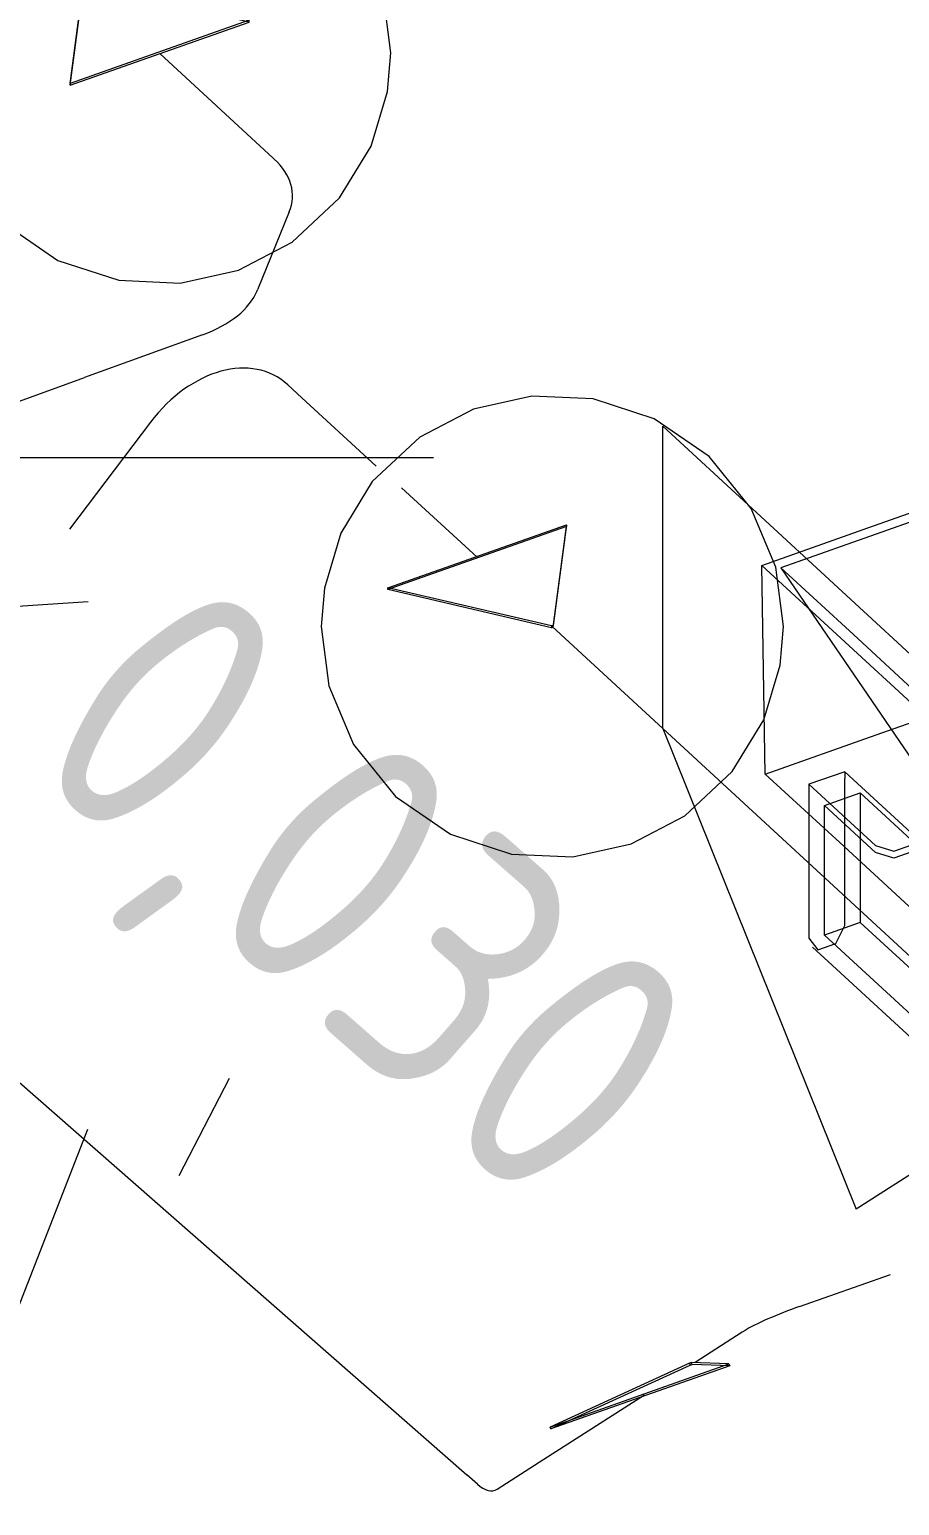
# Model space of a CAD drawing. Header units: millimetres. Extents: x 56023 to 81647, y 35036 to 59756.
# Drawn here: x 61100 to 61514, y 46674 to 47376 of the extents above; entities that cross this region are included whole.
import ezdxf

# ---------------------------------------------------------------- set-up
doc = ezdxf.new("R2010")
doc.units = ezdxf.units.MM
for name, color, linetype, lineweight in [('Марки соединительных деталей трубопроводов', 7, 'Continuous', 20), ('Марки труб', 7, 'Continuous', 20), ('Обобщенные модели', 7, 'Continuous', 20), ('Сантехнические приборы', 7, 'Continuous', 20), ('Соединительные детали трубопроводов', 7, 'Continuous', 20), ('Трубы', 7, 'Continuous', 20)]:
    doc.layers.add(name, color=color, linetype=linetype, lineweight=lineweight)
doc.styles.add('GOST Common', font='GOST Common.ttf', dxfattribs={"width": 0.9, "height": 125})

# ---------------------------------------------------------------- blocks, each defined once
blk = doc.blocks.new('VK__SAN__Унитаз подвесной с инсталляцией_R21 - Унитаз подвесной с инсталляцией-3936720-О_Схема систем К1_К2_ АБК')
at = {"layer": 'Сантехнические приборы', "lineweight": 9}
for p, q in [((61377.38, 47463.73), (61445.44, 47487.71)), ((61401.4, 47043.94), (61348.83, 47092.43))]:
    blk.add_line(p, q, dxfattribs=at)
blk = doc.blocks.new('VK__SAN__УГО_Унитаз_R21 - УГО-2401546-О_Схема систем К1_К2_ АБК')
at = {"layer": 'Сантехнические приборы', "lineweight": 9}
for p, q in [((61401.4, 47043.94), (61401.4, 47187.71)), ((61401.4, 47187.71), (61585.39, 47017.97)), ((61401.4, 47043.94), (61493.4, 46815.29)), ((61585.39, 46874.19), (61401.4, 47043.94)), ((61585.39, 47017.97), (61585.39, 46874.19)), ((61585.39, 46874.19), (61493.4, 46815.29))]:
    blk.add_line(p, q, dxfattribs=at)
blk = doc.blocks.new('VK__SAN__Умывальник узкий-50x25 - Default-3951244-О_Схема систем К1_К2_ АБК')
at = {"lineweight": 9}
for p, q in [((61521.01, 46988), (61521.01, 46991.29)), ((61639.8, 46968.04), (61639.8, 46961.91)), ((61683.64, 46961.91), (61683.64, 46968.04)), ((61641.4, 46960.81), (61649.4, 46957.71)), ((61674.05, 46957.71), (61682.04, 46960.81)), ((61472.66, 46939.9), (61480.03, 46933.11)), ((61774.09, 46940.89), (61774.09, 46929.81)), ((61809.09, 46929.81), (61809.09, 46940.89)), ((61480.03, 46933.11), (61707.4, 46723.7)), ((61679.97, 46826.47), (61679.97, 46823.18)), ((61707.4, 46723.7), (61714.77, 46716.91))]:
    blk.add_line(p, q, dxfattribs=at)
at = {"layer": 'Обобщенные модели'}
for p, q in [((61487.94, 47023.37), (61470.93, 47017.37)), ((61470.93, 47017.37), (61502.51, 46988.29)), ((61470.93, 47017.37), (61470.93, 47014.08)), ((61519.52, 46994.29), (61487.94, 47023.37)), ((61487.94, 47023.37), (61487.94, 47020.09)), ((61487.94, 46950.25), (61487.94, 47020.09)), ((61470.93, 47014.08), (61470.93, 46944.25)), ((61478.3, 47007.3), (61495.31, 47013.3)), ((61495.31, 47013.3), (61519.52, 46991)), ((61495.31, 47013.3), (61495.31, 46951.68)), ((61502.51, 46985), (61478.3, 47007.3)), ((61478.3, 46945.68), (61478.3, 47007.3)), ((61495.31, 46951.68), (61478.3, 46945.68)), ((61722.68, 46742.27), (61495.31, 46951.68)), ((61705.68, 46736.27), (61478.3, 46945.68)), ((61730.05, 46800.39), (61698.47, 46829.47)), ((61681.47, 46823.47), (61713.05, 46794.38)), ((61705.68, 46797.88), (61681.47, 46820.18)), ((61698.47, 46826.18), (61722.68, 46803.89)), ((61722.68, 46803.89), (61705.68, 46797.88)), ((61713.05, 46794.38), (61730.05, 46800.39)), ((61722.68, 46742.27), (61722.68, 46803.89)), ((61730.05, 46797.1), (61730.05, 46800.39)), ((61705.68, 46797.88), (61705.68, 46736.27)), ((61713.05, 46791.1), (61713.05, 46794.38)), ((61730.05, 46797.1), (61730.05, 46727.27)), ((61713.05, 46721.26), (61713.05, 46791.1)), ((61705.68, 46736.27), (61722.68, 46742.27))]:
    blk.add_line(p, q, dxfattribs=at)
for points in [[(61448.44, 47121.53, 0), (61501.59, 47140.29, 0), (61554.73, 47159.04, 0), (61607.87, 47177.8, 0), (61661.02, 47196.55, 0)], [(61661.02, 47196.55, 0), (61698.61, 47161.93, 0), (61736.2, 47127.31, 0), (61773.79, 47092.68, 0), (61811.39, 47058.06, 0), (61848.98, 47023.44, 0), (61886.57, 46988.82, 0), (61924.16, 46954.2, 0)], [(61661.39, 47096.76, 0), (61661.2, 47146.65, 0), (61661.02, 47196.55, 0)], [(61658.78, 47191.38, 0), (61608.48, 47173.62, 0), (61558.17, 47155.87, 0), (61507.87, 47138.12, 0), (61457.56, 47120.36, 0)], [(61658.78, 47191.38, 0), (61656, 47131.35, 0), (61653.21, 47071.32, 0)], [(61865.88, 47000.64, 0), (61831.36, 47032.43, 0), (61796.85, 47064.22, 0), (61762.33, 47096.01, 0), (61727.82, 47127.8, 0), (61693.3, 47159.59, 0), (61658.78, 47191.38, 0)], [(61450.17, 47022.22, 0), (61449.31, 47071.87, 0), (61448.44, 47121.53, 0)], [(61711.59, 46879.18, 0), (61673.99, 46913.8, 0), (61636.4, 46948.42, 0), (61598.81, 46983.04, 0), (61561.22, 47017.66, 0), (61523.63, 47052.29, 0), (61486.03, 47086.91, 0), (61448.44, 47121.53, 0)], [(61457.56, 47120.36, 0), (61490.04, 47072.78, 0), (61522.51, 47025.2, 0)], [(61457.56, 47120.36, 0), (61492.08, 47088.57, 0), (61526.59, 47056.79, 0), (61561.11, 47025, 0), (61595.63, 46993.21, 0), (61630.14, 46961.42, 0), (61664.66, 46929.63, 0)], [(61450.17, 47022.22, 0), (61502.97, 47040.85, 0), (61555.78, 47059.49, 0), (61608.58, 47078.12, 0), (61661.39, 47096.76, 0)], [(61661.39, 47096.76, 0), (61698.68, 47062.41, 0), (61735.97, 47028.07, 0), (61773.27, 46993.72, 0), (61810.56, 46959.37, 0), (61847.85, 46925.03, 0), (61885.14, 46890.68, 0), (61922.44, 46856.33, 0)], [(61522.51, 47025.2, 0), (61587.86, 47048.26, 0), (61653.21, 47071.32, 0)], [(61653.21, 47071.32, 0), (61690.14, 47037.31, 0), (61727.07, 47003.3, 0), (61764, 46969.29, 0), (61800.93, 46935.27, 0)], [(61670.23, 46889.15, 0), (61633.3, 46923.16, 0), (61596.37, 46957.18, 0), (61559.44, 46991.19, 0), (61522.51, 47025.2, 0)], [(61711.22, 46781.79, 0), (61673.92, 46816.14, 0), (61636.63, 46850.48, 0), (61599.34, 46884.83, 0), (61562.05, 46919.18, 0), (61524.75, 46953.52, 0), (61487.46, 46987.87, 0), (61450.17, 47022.22, 0)], [(61630.99, 46967, 0), (61626.34, 46973.64, 0), (61625.95, 46980.8, 0), (61629.88, 46987.6, 0), (61637.65, 46993.21, 0), (61648.31, 46996.98, 0), (61660.6, 46998.44, 0), (61673.03, 46997.41, 0), (61684.09, 46994.03, 0), (61692.45, 46988.69, 0)], [(61664.66, 46929.63, 0), (61714.96, 46947.38, 0), (61765.27, 46965.14, 0), (61815.57, 46982.89, 0), (61865.88, 47000.64, 0)], [(61800.93, 46935.27, 0), (61833.41, 46967.96, 0), (61865.88, 47000.64, 0)], [(61502.51, 46988.29, 0), (61511.32, 46985.59, 0), (61519.82, 46988.59, 0), (61519.52, 46994.29, 0)], [(61519.52, 46991, 0), (61519.82, 46985.3, 0), (61511.32, 46982.3, 0), (61502.51, 46985, 0)], [(61692.45, 46988.69, 0), (61697.1, 46982.05, 0), (61697.49, 46974.9, 0), (61693.56, 46968.1, 0), (61685.79, 46962.48, 0), (61675.13, 46958.71, 0), (61662.84, 46957.25, 0), (61650.41, 46958.28, 0), (61639.35, 46961.66, 0), (61630.99, 46967, 0)], [(61680.36, 46974.62, 0), (61670.02, 46979.61, 0), (61656.51, 46980.18, 0), (61644.99, 46976.12, 0), (61639.86, 46968.97, 0), (61643.08, 46961.47, 0)], [(61643.08, 46961.47, 0), (61653.42, 46956.48, 0), (61666.93, 46955.9, 0), (61678.45, 46959.97, 0), (61683.58, 46967.12, 0), (61680.36, 46974.62, 0)], [(61680.36, 46968.49, 0), (61670.02, 46973.48, 0), (61656.51, 46974.05, 0), (61644.99, 46969.99, 0), (61639.86, 46962.84, 0), (61643.08, 46955.34, 0)], [(61643.08, 46955.34, 0), (61653.42, 46950.35, 0), (61666.93, 46949.78, 0), (61678.45, 46953.84, 0), (61683.58, 46960.99, 0), (61680.36, 46968.49, 0)], [(61924.16, 46954.2, 0), (61871.02, 46935.44, 0), (61817.87, 46916.69, 0), (61764.73, 46897.93, 0), (61711.59, 46879.18, 0)], [(61924.16, 46954.2, 0), (61923.3, 46905.26, 0), (61922.44, 46856.33, 0)], [(61470.93, 46944.25, 0), (61475.18, 46938.64, 0), (61483.69, 46941.64, 0), (61487.94, 46950.25, 0)], [(61776.71, 46935.64, 0), (61774.56, 46943.18, 0), (61782.38, 46949.37, 0), (61795.6, 46950.6, 0), (61806.47, 46946.14, 0)], [(61806.47, 46935.06, 0), (61795.6, 46939.52, 0), (61782.38, 46938.3, 0), (61774.56, 46932.1, 0), (61776.71, 46924.56, 0)], [(61806.47, 46946.14, 0), (61808.63, 46938.61, 0), (61800.8, 46932.41, 0), (61787.58, 46931.18, 0), (61776.71, 46935.64, 0)], [(61800.93, 46935.27, 0), (61735.58, 46912.21, 0), (61670.23, 46889.15, 0)], [(61806.47, 46935.06, 0), (61808.63, 46927.53, 0), (61800.8, 46921.33, 0), (61787.58, 46920.1, 0), (61776.71, 46924.56, 0)], [(61664.66, 46929.63, 0), (61667.44, 46909.39, 0), (61670.23, 46889.15, 0)], [(61711.22, 46781.79, 0), (61711.4, 46830.48, 0), (61711.59, 46879.18, 0)], [(61922.44, 46856.33, 0), (61869.63, 46837.7, 0), (61816.83, 46819.06, 0), (61764.02, 46800.43, 0), (61711.22, 46781.79, 0)], [(61698.47, 46829.47, 0), (61689.66, 46832.17, 0), (61681.16, 46829.17, 0), (61681.47, 46823.47, 0)], [(61681.47, 46820.18, 0), (61681.16, 46825.88, 0), (61689.66, 46828.88, 0), (61698.47, 46826.18, 0)], [(61730.05, 46727.27, 0), (61725.8, 46718.65, 0), (61717.3, 46715.65, 0), (61713.05, 46721.26, 0)]]:
    blk.add_polyline3d(points, dxfattribs=at)
blk = doc.blocks.new('ADSK_ППР_Отвод канализационный - Отвод раструбный-4016472-О_Схема систем К1_К2_ АБК')
at = {"layer": 'Соединительные детали трубопроводов', "color": 24, "true_color": 0xa52900}
for p, q in [((61222.93, 47207.47), (61229.72, 47201.22)), ((61157.65, 47189.61), (61119.11, 47138.77))]:
    blk.add_line(p, q, dxfattribs=at)
blk.add_ellipse((61188.12, 47161.55), major_axis=(30.27, 49.35), ratio=0.708896, start_param=6.144701, end_param=7.715497, dxfattribs=at)
blk = doc.blocks.new('ADSK_ППР_Отвод канализационный - Отвод раструбный-V34-О_Схема систем К1_К2_ АБК')
at = {"layer": 'Соединительные детали трубопроводов', "color": 24, "true_color": 0xa52900}
for p, q in [((61466.36, 46768.94), (61509.68, 46784.23)), ((61440.62, 46757.61), (61439.15, 46756.67))]:
    blk.add_line(p, q, dxfattribs=at)
blk.add_ellipse((61458.52, 46763.93), major_axis=(19.53, 7.87), ratio=0.090827, start_param=1.121631, end_param=2.692427, dxfattribs=at)
blk = doc.blocks.new('ADSK_ППР_Переход канализационный - Переход канализационный-V35-О_Схема систем К1_К2_ АБК')
at = {"layer": 'Соединительные детали трубопроводов', "color": 24, "true_color": 0xa52900}
for p, q in [((61414.09, 46741.94), (61347.81, 46711.61)), ((61347.81, 46711.61), (61432.83, 46741.61)), ((61348.18, 46710.68), (61414.46, 46741.02)), ((61433.21, 46740.69), (61348.18, 46710.68)), ((61414.94, 46742.24), (61414.09, 46741.94)), ((61414.09, 46741.94), (61414.46, 46741.02)), ((61414.46, 46741.02), (61415.31, 46741.32)), ((61432.83, 46741.61), (61414.94, 46742.24)), ((61415.31, 46741.32), (61414.94, 46742.24)), ((61433.21, 46740.69), (61415.31, 46741.32)), ((61432.83, 46741.61), (61433.21, 46740.69)), ((61348.18, 46710.68), (61347.81, 46711.61))]:
    blk.add_line(p, q, dxfattribs=at)
blk = doc.blocks.new('ADSK_ППР_Отвод канализационный_Составной - Отвод раструбный-V36-О_Схема систем К1_К2_ АБК')
at = {"layer": 'Соединительные детали трубопроводов', "color": 24, "true_color": 0xa52900}
for p, q in [((61322.58, 46682.07), (61344.73, 46696.25)), ((61313.17, 46684.41), (61308.16, 46688.81))]:
    blk.add_line(p, q, dxfattribs=at)
blk.add_ellipse((61312.78, 46706.38), major_axis=(-8.76, 24.82), ratio=0.432419, start_param=2.485146, end_param=3.242496, dxfattribs=at)
blk = doc.blocks.new('ADSK_ППР_Переход канализационный - Переход канализационный-V44-О_Схема систем К1_К2_ АБК')
at = {"layer": 'Соединительные детали трубопроводов', "color": 24, "true_color": 0xa52900}
for p, q in [((61270.55, 47110.84), (61355.62, 47140.81)), ((61355.62, 47139.99), (61270.55, 47110.02)), ((61355.62, 47140.81), (61349.25, 47093)), ((61349.25, 47092.17), (61355.62, 47139.99)), ((61355.62, 47140.81), (61355.62, 47139.99)), ((61348.4, 47092.7), (61270.55, 47110.84)), ((61270.55, 47110.02), (61270.55, 47110.84)), ((61348.4, 47091.87), (61270.55, 47110.02)), ((61349.25, 47093), (61348.4, 47092.7)), ((61348.4, 47092.7), (61348.4, 47091.87)), ((61348.4, 47091.87), (61349.25, 47092.17)), ((61349.25, 47092.17), (61349.25, 47093))]:
    blk.add_line(p, q, dxfattribs=at)
for points in [[(61458.83, 47092.43, 0), (61455.13, 47120.71, 0), (61443.44, 47148.54, 0), (61423.44, 47173.26, 0), (61397.21, 47191.22, 0), (61368.29, 47200.7, 0), (61339.12, 47202, 0), (61311.31, 47195.84, 0), (61285.73, 47182.53, 0), (61263.19, 47161.47, 0), (61248.17, 47136.8, 0), (61240.37, 47110.76, 0), (61238.83, 47092.43, 0)], [(61238.83, 47092.43, 0), (61242.52, 47064.16, 0), (61254.21, 47036.33, 0), (61274.21, 47011.61, 0), (61300.45, 46993.64, 0), (61329.37, 46984.17, 0), (61358.54, 46982.86, 0), (61386.35, 46989.03, 0), (61411.93, 47002.33, 0), (61434.47, 47023.4, 0), (61449.49, 47048.07, 0), (61457.29, 47074.11, 0), (61458.83, 47092.43, 0)]]:
    blk.add_polyline3d(points, dxfattribs=at)
blk = doc.blocks.new('ADSK_ППР_Переход канализационный - Переход канализационный-1553183-О_Схема систем К1_К2_ АБК')
at = {"layer": 'Соединительные детали трубопроводов', "color": 24, "true_color": 0xa52900}
for p, q in [((61119.52, 47350.81), (61125.81, 47398.63)), ((61119.52, 47349.99), (61125.81, 47397.81)), ((61125.81, 47398.63), (61126.67, 47398.93)), ((61125.81, 47397.81), (61125.81, 47398.63)), ((61126.67, 47398.11), (61125.81, 47397.81)), ((61126.67, 47398.93), (61126.67, 47398.11)), ((61126.67, 47398.93), (61204.54, 47380.82)), ((61204.54, 47380), (61126.67, 47398.11)), ((61204.54, 47380.82), (61119.52, 47350.81)), ((61119.52, 47349.99), (61204.54, 47380)), ((61204.54, 47380), (61204.54, 47380.82)), ((61119.52, 47350.81), (61119.52, 47349.99))]:
    blk.add_line(p, q, dxfattribs=at)
for points in [[(61272.03, 47365.41, 0), (61268.34, 47393.67, 0), (61256.65, 47421.5, 0), (61236.66, 47446.22, 0), (61210.43, 47464.19, 0), (61181.51, 47473.67, 0), (61152.34, 47474.98, 0), (61124.53, 47468.81, 0), (61098.95, 47455.52, 0), (61076.42, 47434.47, 0), (61061.39, 47409.8, 0), (61053.58, 47383.78, 0), (61052.03, 47365.41, 0)], [(61052.03, 47365.41, 0), (61055.72, 47337.14, 0), (61067.41, 47309.31, 0), (61087.4, 47284.6, 0), (61113.64, 47266.62, 0), (61142.55, 47257.14, 0), (61171.73, 47255.83, 0), (61199.54, 47262, 0), (61225.11, 47275.29, 0), (61247.64, 47296.34, 0), (61262.67, 47321.01, 0), (61270.49, 47347.04, 0), (61272.03, 47365.41, 0)]]:
    blk.add_polyline3d(points, dxfattribs=at)
blk = doc.blocks.new('ADSK_ППР_Отвод канализационный_Составной - Отвод раструбный-3988790-О_Схема систем К1_К2_ АБК')
at = {"layer": 'Соединительные детали трубопроводов', "color": 24, "true_color": 0xa52900}
for p, q in [((61216.57, 47314.77), (61216.03, 47315.26)), ((61223.7, 47289.7), (61208.58, 47252.68)), ((61208.35, 47252.11), (61208.58, 47252.68)), ((61182.46, 47231.27), (61126.33, 47210.91))]:
    blk.add_line(p, q, dxfattribs=at)
for centre, start_param, end_param in [((61167.35, 47296.92), 6.046125, 6.831525), ((61151.99, 47259.33), 5.260725, 6.046125)]:
    blk.add_ellipse(centre, major_axis=(57.89, 0.6), ratio=0.574407, start_param=start_param, end_param=end_param, dxfattribs=at)
blk = doc.blocks.new('VK__AP__M_Соединительные детали трубопроводов_R21 - SEV_M_Соединительные детали трубопроводов-2320817-О_Схема систем К1_К2_ АБК')
at = {"layer": 'Марки соединительных деталей трубопроводов'}
blk.add_line((58303.92, 49878.35), (58903.92, 49878.35), dxfattribs=at)
blk = doc.blocks.new('ADSK_M_Трубы_Уклоны - Проект_0_0Х0_Знак слева-264625-О_Схема систем К1_К2_ АБК')
at = {"layer": 'Марки труб'}
for q in [(65173.13, 52937.04), (65106.01, 52862.91)]:
    blk.add_line((65031.88, 52930.03), q, dxfattribs=at)

msp = doc.modelspace()

# ---------------------------------------------------------------- linework, layer by layer
at = {"layer": 'Марки труб'}
for p, q in [((61171.28, 46831.34), (61195.19, 46877.58)), ((61127.77, 46853.09), (60891.94, 46250.05))]:
    msp.add_line(p, q, dxfattribs=at)
at = {"layer": 'Трубы', "color": 24, "true_color": 0xa52900}
for p, q in [((61216.03, 47315.26), (61162.04, 47365)), ((61052.66, 47184.2), (61126.33, 47210.91)), ((61229.72, 47201.22), (61265.05, 47168.67)), ((60754.53, 47174.45), (61308.16, 46688.81)), ((61313.08, 47125.41), (61277.14, 47158.46)), ((61439.15, 46756.67), (61416.82, 46742.38)), ((61344.73, 46696.25), (61392.63, 46726.9))]:
    msp.add_line(p, q, dxfattribs=at)

# ---------------------------------------------------------------- block references
at = {"lineweight": 20}
msp.add_blockref('VK__SAN__Умывальник узкий-50x25 - Default-3951244-О_Схема систем К1_К2_ АБК', (0, 0), dxfattribs=at)
at = {"layer": 'Марки соединительных деталей трубопроводов'}
msp.add_blockref('VK__AP__M_Соединительные детали трубопроводов_R21 - SEV_M_Соединительные детали трубопроводов-2320817-О_Схема систем К1_К2_ АБК', (2388.31, -2705.49), dxfattribs=at)
at = {"layer": 'Марки труб', "rotation": 0.8999389823010417}
msp.add_blockref('ADSK_M_Трубы_Уклоны - Проект_0_0Х0_Знак слева-264625-О_Схема систем К1_К2_ АБК', (-3205.56, -6849.77), dxfattribs=at)
at = {"layer": 'Сантехнические приборы'}
for name in ['VK__SAN__Унитаз подвесной с инсталляцией_R21 - Унитаз подвесной с инсталляцией-3936720-О_Схема систем К1_К2_ АБК', 'VK__SAN__УГО_Унитаз_R21 - УГО-2401546-О_Схема систем К1_К2_ АБК']:
    msp.add_blockref(name, (0, 0), dxfattribs=at)
at = {"layer": 'Соединительные детали трубопроводов', "color": 24, "true_color": 0xa52900}
for name in ['ADSK_ППР_Переход канализационный - Переход канализационный-1553183-О_Схема систем К1_К2_ АБК', 'ADSK_ППР_Отвод канализационный_Составной - Отвод раструбный-3988790-О_Схема систем К1_К2_ АБК', 'ADSK_ППР_Отвод канализационный - Отвод раструбный-4016472-О_Схема систем К1_К2_ АБК', 'ADSK_ППР_Переход канализационный - Переход канализационный-V44-О_Схема систем К1_К2_ АБК', 'ADSK_ППР_Отвод канализационный - Отвод раструбный-V34-О_Схема систем К1_К2_ АБК', 'ADSK_ППР_Переход канализационный - Переход канализационный-V35-О_Схема систем К1_К2_ АБК', 'ADSK_ППР_Отвод канализационный_Составной - Отвод раструбный-V36-О_Схема систем К1_К2_ АБК']:
    msp.add_blockref(name, (0, 0), dxfattribs=at)

# ---------------------------------------------------------------- texts
at = {"layer": 'Марки труб', "lineweight": 9, "insert": (61176.75, 47123.3), "char_height": 125, "width": 436.5188, "attachment_point": 1, "rotation": 318.74258, "style": 'GOST Common'}
msp.add_mtext('0,030', dxfattribs=at)

doc.saveas('drawing.dxf')
